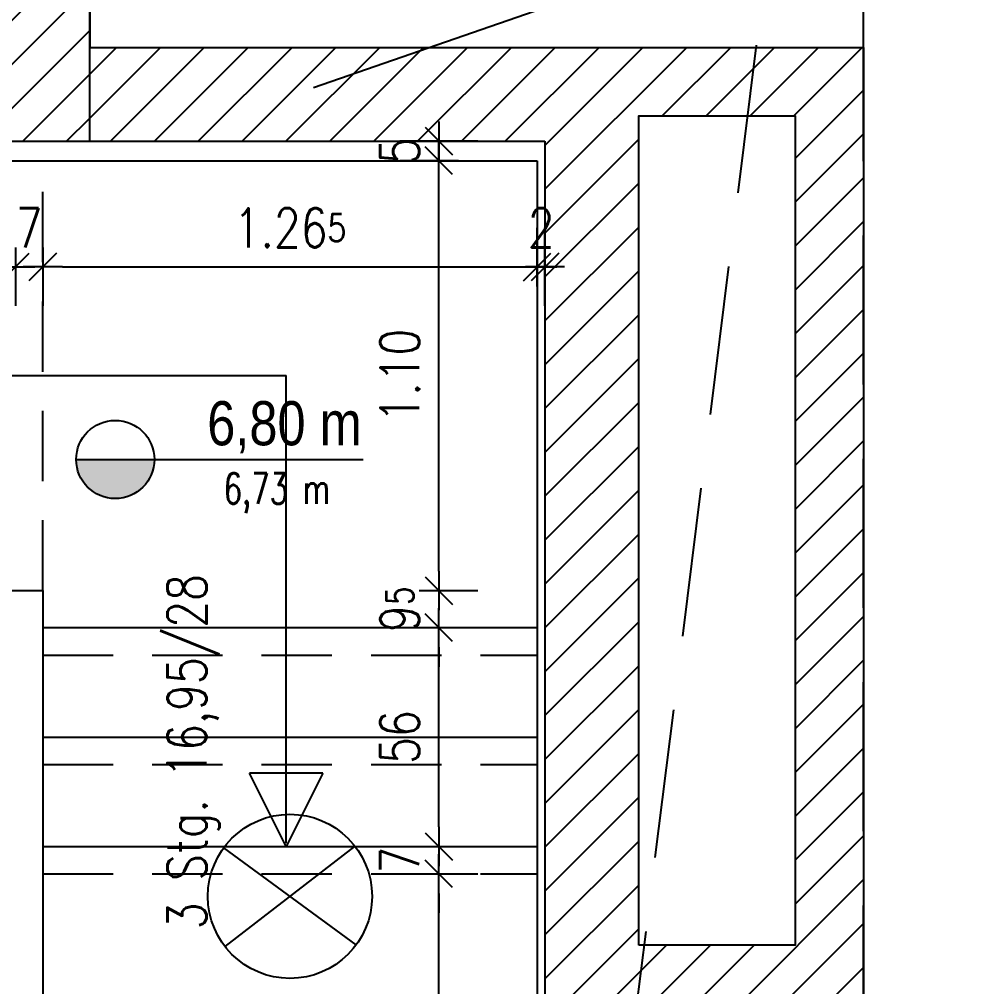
# Model space of a CAD drawing. Header units: metres. Extents: x 374 to 510, y -373 to -311.
# Drawn here: x 401.664 to 404.078, y -325.085 to -322.61 of the extents above; entities that cross this region are included whole.
import ezdxf
from ezdxf.enums import TextEntityAlignment as Align

# ---------------------------------------------------------------- set-up
doc = ezdxf.new("R2010")
doc.units = ezdxf.units.M
doc.header["$LTSCALE"] = 0.03
for name, pattern in [('AUSGEZOGEN', [0]), ('GESTRICHELT', [9, 6, -3]), ('STRICHLINIE', [19.05, 12.7, -6.35])]:
    doc.linetypes.add(name, pattern=pattern)
doc.layers.get('0').update_dxf_attribs({"linetype": 'CONTINUOUS'})
doc.layers.get('Defpoints').update_dxf_attribs({"linetype": 'CONTINUOUS'})
for name, color, linetype in [('A_aufzug', 3, 'CONTINUOUS'), ('A_höhen', 3, 'CONTINUOUS'), ('A_schraffur', 10, 'CONTINUOUS'), ('A_text', 5, 'CONTINUOUS'), ('A_TREPPE_NEU', 3, 'CONTINUOUS'), ('A_Tuer_neu', 1, 'CONTINUOUS'), ('A_verdeckt', 8, 'STRICHLINIE'), ('A_wände', 4, 'CONTINUOUS'), ('A_WÄNDE_NEU', 6, 'CONTINUOUS'), ('CKMA0002', 2, 'CONTINUOUS'), ('E__LEUCHTEN', 6, 'AUSGEZOGEN')]:
    doc.layers.add(name, color=color, linetype=linetype)
doc.styles.add('arial-n', font='ARIALN.TTF')
doc.styles.add('NORM', font='simplex.shx', dxfattribs={"width": 0.7, "bigfont": 'bigfont.shx'})
doc.styles.add('SIMPLEX', font='simplex.shx', dxfattribs={"width": 0.8, "height": 0.1})
doc.dimstyles.get("Standard").update_dxf_attribs({"dimtxt": 0.1, "dimasz": 0.05, "dimexe": 0.1, "dimexo": 0.0625, "dimgap": 0.05, "dimtad": 1, "dimdec": 3, "dimrnd": 0.0025, "dimzin": 0, "dimdsep": 46, "dimlunit": 3, "dimtxsty": 'SIMPLEX', "dimblk": 'DIMCROSS', "dimcen": 0.09, "dimdle": 0.025, "dimclrd": 1, "dimclre": 1, "dimclrt": 6, "dimadec": 0, "dimazin": 0, "dimtfac": 1, "dimtdec": 3, "dimtofl": 0, "dimtmove": 2, "dimatfit": 3, "dimldrblk": 'DIMCROSS', "dimfxl": 1, "dimtvp": 1, "dimtolj": 1, "dimtzin": 0, "dimarcsym": 0})

# ---------------------------------------------------------------- blocks, each defined once
blk = doc.blocks.new('Aufzug')
at = {"layer": 'A_aufzug', "linetype": 'Continuous'}
for p, q in [((2.74, -1.94), (2.74, 0.03)), ((-0.24, -1.94), (2.74, -1.94))]:
    blk.add_line(p, q, dxfattribs=at)
blk = doc.blocks.new('DIMCROSS')
at = {"linetype": 'ByBlock'}
blk.add_line((-0.707107, -0.707107), (0.707107, 0.707107), dxfattribs=at)
at = {"color": 0, "linetype": 'ByBlock'}
blk.add_line((-1, 0), (1, 0), dxfattribs=at)
blk = doc.blocks.new('*D118')
at = {"layer": 'CKMA0002', "color": 1, "linetype": 'Continuous', "lineweight": -2}
for p, q in [((403.8244, -319.9777), (403.8244, -319.7777)), ((401.8944, -319.8777), (403.7744, -319.8777))]:
    blk.add_line(p, q, dxfattribs=at)
at = {"layer": 'Defpoints', "color": 0, "linetype": 'Continuous'}
for p in [(403.8244, -319.8777), (401.8444, -321.4665), (403.8244, -322.7906)]:
    blk.add_point(p, dxfattribs=at)
at = {"layer": 'CKMA0002', "color": 1, "linetype": 'Continuous', "lineweight": -2, "xscale": 0.05, "yscale": 0.05, "zscale": 0.05, "rotation": 180}
blk.add_blockref('DIMCROSS', (401.8444, -319.8777), dxfattribs=at)
at = {"layer": 'CKMA0002', "color": 1, "linetype": 'Continuous', "lineweight": -2, "xscale": 0.05, "yscale": 0.05, "zscale": 0.05}
blk.add_blockref('DIMCROSS', (403.8244, -319.8777), dxfattribs=at)
at = {"layer": 'CKMA0002', "color": 3, "linetype": 'Continuous', "insert": (402.8344, -319.7777), "char_height": 0.1, "attachment_point": 5, "style": 'SIMPLEX'}
blk.add_mtext('\\A1;1.98{\\A1\\H0.7x\\S;}', dxfattribs=at)
blk = doc.blocks.new('*D120')
at = {"layer": 'CKMA0002', "color": 1, "linetype": 'Continuous', "lineweight": -2}
for p, q in [((403.0094, -320.2086), (403.0094, -320.0586)), ((398.9269, -320.1586), (402.9594, -320.1586))]:
    blk.add_line(p, q, dxfattribs=at)
at = {"layer": 'Defpoints', "color": 0, "linetype": 'Continuous'}
for p in [(403.0094, -320.1586), (398.8769, -323.2402), (403.0094, -324.0546)]:
    blk.add_point(p, dxfattribs=at)
at = {"layer": 'CKMA0002', "color": 1, "linetype": 'Continuous', "lineweight": -2, "xscale": 0.05, "yscale": 0.05, "zscale": 0.05, "rotation": 180}
blk.add_blockref('DIMCROSS', (398.8769, -320.1586), dxfattribs=at)
at = {"layer": 'CKMA0002', "color": 1, "linetype": 'Continuous', "lineweight": -2, "xscale": 0.05, "yscale": 0.05, "zscale": 0.05}
blk.add_blockref('DIMCROSS', (403.0094, -320.1586), dxfattribs=at)
at = {"layer": 'CKMA0002', "color": 3, "linetype": 'Continuous', "insert": (400.9431, -320.0586), "char_height": 0.1, "attachment_point": 5, "style": 'SIMPLEX'}
blk.add_mtext('\\A1;4.13{\\A1\\H0.7x\\S25;}', dxfattribs=at)
blk = doc.blocks.new('*D121')
at = {"layer": 'CKMA0002', "color": 1, "linetype": 'Continuous', "lineweight": -2}
for p, q in [((403.2494, -320.2086), (403.2494, -320.0586)), ((403.0594, -320.1586), (403.1994, -320.1586))]:
    blk.add_line(p, q, dxfattribs=at)
at = {"layer": 'Defpoints', "color": 0, "linetype": 'Continuous'}
for p in [(403.2494, -320.1586), (403.2494, -323.9269), (403.0094, -324.0546)]:
    blk.add_point(p, dxfattribs=at)
at = {"layer": 'CKMA0002', "color": 1, "linetype": 'Continuous', "lineweight": -2, "xscale": 0.05, "yscale": 0.05, "zscale": 0.05, "rotation": 180}
blk.add_blockref('DIMCROSS', (403.0094, -320.1586), dxfattribs=at)
at = {"layer": 'CKMA0002', "color": 1, "linetype": 'Continuous', "lineweight": -2, "xscale": 0.05, "yscale": 0.05, "zscale": 0.05}
blk.add_blockref('DIMCROSS', (403.2494, -320.1586), dxfattribs=at)
at = {"layer": 'CKMA0002', "color": 3, "linetype": 'Continuous', "insert": (403.1294, -320.0586), "char_height": 0.1, "attachment_point": 5, "style": 'SIMPLEX'}
blk.add_mtext('\\A1;24{\\A1\\H0.7x\\S;}', dxfattribs=at)
blk = doc.blocks.new('*D122')
at = {"layer": 'CKMA0002', "color": 1, "linetype": 'Continuous', "lineweight": -2}
for p, q in [((403.6494, -320.2086), (403.6494, -320.0586)), ((403.2994, -320.1586), (403.5994, -320.1586))]:
    blk.add_line(p, q, dxfattribs=at)
at = {"layer": 'Defpoints', "color": 0, "linetype": 'Continuous'}
for p in [(403.6494, -320.1586), (403.6494, -323.7514), (403.2494, -323.9269)]:
    blk.add_point(p, dxfattribs=at)
at = {"layer": 'CKMA0002', "color": 1, "linetype": 'Continuous', "lineweight": -2, "xscale": 0.05, "yscale": 0.05, "zscale": 0.05, "rotation": 180}
blk.add_blockref('DIMCROSS', (403.2494, -320.1586), dxfattribs=at)
at = {"layer": 'CKMA0002', "color": 1, "linetype": 'Continuous', "lineweight": -2, "xscale": 0.05, "yscale": 0.05, "zscale": 0.05}
blk.add_blockref('DIMCROSS', (403.6494, -320.1586), dxfattribs=at)
at = {"layer": 'CKMA0002', "color": 3, "linetype": 'Continuous', "insert": (403.4494, -320.0586), "char_height": 0.1, "attachment_point": 5, "style": 'SIMPLEX'}
blk.add_mtext('\\A1;40{\\A1\\H0.7x\\S;}', dxfattribs=at)
blk = doc.blocks.new('*D123')
at = {"layer": 'CKMA0002', "color": 1, "linetype": 'Continuous', "lineweight": -2}
for p, q in [((403.8244, -320.2086), (403.8244, -320.0586)), ((403.5994, -320.1586), (403.5494, -320.1586)), ((403.8744, -320.1586), (403.9244, -320.1586))]:
    blk.add_line(p, q, dxfattribs=at)
at = {"layer": 'Defpoints', "color": 0, "linetype": 'Continuous'}
for p in [(403.8244, -320.1586), (403.8244, -323.6886), (403.6494, -323.7514)]:
    blk.add_point(p, dxfattribs=at)
at = {"layer": 'CKMA0002', "color": 1, "linetype": 'Continuous', "lineweight": -2, "xscale": 0.05, "yscale": 0.05, "zscale": 0.05}
blk.add_blockref('DIMCROSS', (403.6494, -320.1586), dxfattribs=at)
at = {"layer": 'CKMA0002', "color": 1, "linetype": 'Continuous', "lineweight": -2, "xscale": 0.05, "yscale": 0.05, "zscale": 0.05, "rotation": 180}
blk.add_blockref('DIMCROSS', (403.8244, -320.1586), dxfattribs=at)
at = {"layer": 'CKMA0002', "color": 3, "linetype": 'Continuous', "insert": (403.7369, -320.0586), "char_height": 0.1, "attachment_point": 5, "style": 'SIMPLEX'}
blk.add_mtext('\\A1;17{\\A1\\H0.7x\\S5;}', dxfattribs=at)
blk = doc.blocks.new('*D124')
at = {"layer": 'CKMA0002', "color": 1, "linetype": 'Continuous', "lineweight": -2}
for p, q in [((406.3964, -320.2586), (406.3964, -320.0586)), ((403.8744, -320.1586), (406.3464, -320.1586))]:
    blk.add_line(p, q, dxfattribs=at)
at = {"layer": 'Defpoints', "color": 0, "linetype": 'Continuous'}
for p in [(406.3964, -320.1586), (406.3964, -322.3947), (403.8244, -323.6886)]:
    blk.add_point(p, dxfattribs=at)
at = {"layer": 'CKMA0002', "color": 1, "linetype": 'Continuous', "lineweight": -2, "xscale": 0.05, "yscale": 0.05, "zscale": 0.05, "rotation": 180}
blk.add_blockref('DIMCROSS', (403.8244, -320.1586), dxfattribs=at)
at = {"layer": 'CKMA0002', "color": 1, "linetype": 'Continuous', "lineweight": -2, "xscale": 0.05, "yscale": 0.05, "zscale": 0.05}
blk.add_blockref('DIMCROSS', (406.3964, -320.1586), dxfattribs=at)
at = {"layer": 'CKMA0002', "color": 3, "linetype": 'Continuous', "insert": (405.1104, -320.0586), "char_height": 0.1, "attachment_point": 5, "style": 'SIMPLEX'}
blk.add_mtext('\\A1;2.57{\\A1\\H0.7x\\S25;}', dxfattribs=at)
blk = doc.blocks.new('*D133')
at = {"layer": 'CKMA0002', "color": 1, "linetype": 'Continuous', "lineweight": -2}
for p, q in [((397.4297, -324.9284), (397.4297, -324.8784)), ((397.4797, -324.9784), (397.3297, -324.9784)), ((397.4297, -325.2034), (397.4297, -325.2534))]:
    blk.add_line(p, q, dxfattribs=at)
at = {"layer": 'Defpoints', "color": 0, "linetype": 'Continuous'}
for p in [(397.4297, -324.9784), (403.4846, -324.9784), (403.4821, -325.1534)]:
    blk.add_point(p, dxfattribs=at)
at = {"layer": 'CKMA0002', "color": 1, "linetype": 'Continuous', "lineweight": -2, "xscale": 0.05, "yscale": 0.05, "zscale": 0.05}
for p, rotation in [((397.4297, -324.9784), 270), ((397.4297, -325.1534), 90)]:
    blk.add_blockref('DIMCROSS', p, dxfattribs=dict(at, rotation=rotation))
at = {"layer": 'CKMA0002', "color": 3, "linetype": 'Continuous', "insert": (397.3297, -325.0659), "char_height": 0.1, "attachment_point": 5, "rotation": 90, "style": 'SIMPLEX'}
blk.add_mtext('\\A1;17{\\A1\\H0.7x\\S5;}', dxfattribs=at)
blk = doc.blocks.new('*D134')
at = {"layer": 'CKMA0002', "color": 1, "linetype": 'Continuous', "lineweight": -2}
for p, q in [((397.4797, -322.8563), (397.3297, -322.8563)), ((397.4297, -324.9284), (397.4297, -322.9063))]:
    blk.add_line(p, q, dxfattribs=at)
at = {"layer": 'Defpoints', "color": 0, "linetype": 'Continuous'}
for p in [(397.4297, -322.8563), (403.4846, -322.8563), (403.4846, -324.9784)]:
    blk.add_point(p, dxfattribs=at)
at = {"layer": 'CKMA0002', "color": 1, "linetype": 'Continuous', "lineweight": -2, "xscale": 0.05, "yscale": 0.05, "zscale": 0.05}
for p, rotation in [((397.4297, -322.8563), 90), ((397.4297, -324.9784), 270)]:
    blk.add_blockref('DIMCROSS', p, dxfattribs=dict(at, rotation=rotation))
at = {"layer": 'CKMA0002', "color": 3, "linetype": 'Continuous', "insert": (397.3297, -323.9174), "char_height": 0.1, "attachment_point": 5, "rotation": 90, "style": 'SIMPLEX'}
blk.add_mtext('\\A1;2.12{\\A1\\H0.7x\\S25;}', dxfattribs=at)
blk = doc.blocks.new('*D135')
at = {"layer": 'CKMA0002', "color": 1, "linetype": 'Continuous', "lineweight": -2}
for p, q in [((397.5297, -322.6813), (397.3297, -322.6813)), ((397.4297, -322.8563), (397.4297, -322.8563)), ((397.4297, -322.8563), (397.4297, -322.8563))]:
    blk.add_line(p, q, dxfattribs=at)
at = {"layer": 'Defpoints', "color": 0, "linetype": 'Continuous'}
for p in [(397.4297, -322.6813), (403.4846, -322.6813), (403.4846, -322.8563)]:
    blk.add_point(p, dxfattribs=at)
at = {"layer": 'CKMA0002', "color": 1, "linetype": 'Continuous', "lineweight": -2, "xscale": 0.05, "yscale": 0.05, "zscale": 0.05}
for p, rotation in [((397.4297, -322.6813), 270), ((397.4297, -322.8563), 90)]:
    blk.add_blockref('DIMCROSS', p, dxfattribs=dict(at, rotation=rotation))
at = {"layer": 'CKMA0002', "color": 3, "linetype": 'Continuous', "insert": (397.3297, -322.7688), "char_height": 0.1, "attachment_point": 5, "rotation": 90, "style": 'SIMPLEX'}
blk.add_mtext('\\A1;17{\\A1\\H0.7x\\S5;}', dxfattribs=at)
blk = doc.blocks.new('Höhenquote')
at = {"layer": 'A_höhen'}
blk.add_hatch(color=1, dxfattribs=at).paths.add_polyline_path([(-3.8579, -99.3249, 1), (-3.6579, -99.3249)])
at = {"layer": 'A_höhen', "color": 1}
blk.add_line((-3.8579, -99.3249), (-3.124, -99.3249), dxfattribs=at)
blk.add_circle((-3.7579, -99.3249), 0.1, dxfattribs=at)
at = {"layer": 'A_höhen', "color": 1, "style": 'arial-n', "flags": 4}
blk.add_attdef('OKF', text='', height=0.1129, dxfattribs=at).set_placement((-3.415, -99.2321), align=Align.MIDDLE_CENTER)
at = {"layer": 'A_höhen', "color": 1, "style": 'NORM', "width": 0.7, "flags": 4}
blk.add_attdef('OKR', text='', height=0.0784, dxfattribs=at).set_placement((-3.4053, -99.3992), align=Align.MIDDLE_CENTER)
blk = doc.blocks.new('*D158')
at = {"layer": 'CKMA0002', "color": 1, "lineweight": -2}
for p, q in [((402.6878, -324.7963), (402.8378, -324.7963)), ((402.7378, -325.5864), (402.7378, -324.8463))]:
    blk.add_line(p, q, dxfattribs=at)
at = {"layer": 'Defpoints', "color": 0}
for p in [(402.6548, -324.7963), (402.7378, -324.7963), (401.7244, -325.6364)]:
    blk.add_point(p, dxfattribs=at)
at = {"layer": 'CKMA0002', "color": 1, "lineweight": -2, "xscale": 0.05, "yscale": 0.05, "zscale": 0.05}
for p, rotation in [((402.7378, -324.7963), 90), ((402.7378, -325.6364), 270)]:
    blk.add_blockref('DIMCROSS', p, dxfattribs=dict(at, rotation=rotation))
at = {"layer": 'CKMA0002', "color": 3, "insert": (402.6378, -325.2164), "char_height": 0.1, "attachment_point": 5, "rotation": 90, "style": 'SIMPLEX'}
blk.add_mtext('\\A1;84{\\A1\\H0.7x\\S;}', dxfattribs=at)
blk = doc.blocks.new('*D159')
at = {"layer": 'CKMA0002', "color": 1, "lineweight": -2}
for p, q in [((402.7378, -324.6763), (402.7378, -324.6263)), ((402.6878, -324.7263), (402.8378, -324.7263)), ((402.7378, -324.8463), (402.7378, -324.8963))]:
    blk.add_line(p, q, dxfattribs=at)
at = {"layer": 'Defpoints', "color": 0}
for p in [(402.6548, -324.7263), (402.7378, -324.7263), (402.6548, -324.7963)]:
    blk.add_point(p, dxfattribs=at)
at = {"layer": 'CKMA0002', "color": 1, "lineweight": -2, "xscale": 0.05, "yscale": 0.05, "zscale": 0.05}
for p, rotation in [((402.7378, -324.7263), 270), ((402.7378, -324.7963), 90)]:
    blk.add_blockref('DIMCROSS', p, dxfattribs=dict(at, rotation=rotation))
at = {"layer": 'CKMA0002', "color": 3, "insert": (402.6378, -324.7613), "char_height": 0.1, "attachment_point": 5, "rotation": 90, "style": 'SIMPLEX'}
blk.add_mtext('\\A1;7{\\A1\\H0.7x\\S;}', dxfattribs=at)
blk = doc.blocks.new('*D160')
at = {"layer": 'CKMA0002', "color": 1, "lineweight": -2}
for p, q in [((402.6878, -324.1663), (402.8378, -324.1663)), ((402.7378, -324.6763), (402.7378, -324.2163))]:
    blk.add_line(p, q, dxfattribs=at)
at = {"layer": 'Defpoints', "color": 0}
for p in [(402.6548, -324.1663), (402.7378, -324.1663), (402.6548, -324.7263)]:
    blk.add_point(p, dxfattribs=at)
at = {"layer": 'CKMA0002', "color": 1, "lineweight": -2, "xscale": 0.05, "yscale": 0.05, "zscale": 0.05}
for p, rotation in [((402.7378, -324.1663), 90), ((402.7378, -324.7263), 270)]:
    blk.add_blockref('DIMCROSS', p, dxfattribs=dict(at, rotation=rotation))
at = {"layer": 'CKMA0002', "color": 3, "insert": (402.6378, -324.4463), "char_height": 0.1, "attachment_point": 5, "rotation": 90, "style": 'SIMPLEX'}
blk.add_mtext('\\A1;56{\\A1\\H0.7x\\S;}', dxfattribs=at)
blk = doc.blocks.new('*D161')
at = {"layer": 'CKMA0002', "color": 1, "lineweight": -2}
for p, q in [((402.7378, -324.0214), (402.7378, -323.9714)), ((402.6878, -324.0714), (402.8378, -324.0714)), ((402.7378, -324.2163), (402.7378, -324.2663))]:
    blk.add_line(p, q, dxfattribs=at)
at = {"layer": 'Defpoints', "color": 0}
for p in [(401.7244, -324.0714), (402.7378, -324.0714), (402.6548, -324.1663)]:
    blk.add_point(p, dxfattribs=at)
at = {"layer": 'CKMA0002', "color": 1, "lineweight": -2, "xscale": 0.05, "yscale": 0.05, "zscale": 0.05}
for p, rotation in [((402.7378, -324.0714), 270), ((402.7378, -324.1663), 90)]:
    blk.add_blockref('DIMCROSS', p, dxfattribs=dict(at, rotation=rotation))
at = {"layer": 'CKMA0002', "color": 3, "insert": (402.6378, -324.1188), "char_height": 0.1, "attachment_point": 5, "rotation": 90, "style": 'SIMPLEX'}
blk.add_mtext('\\A1;9{\\A1\\H0.7x\\S5;}', dxfattribs=at)
blk = doc.blocks.new('*D162')
at = {"layer": 'CKMA0002', "color": 1, "lineweight": -2}
for p, q in [((402.7878, -322.9714), (402.6378, -322.9714)), ((402.7378, -324.0214), (402.7378, -323.0214))]:
    blk.add_line(p, q, dxfattribs=at)
at = {"layer": 'Defpoints', "color": 0}
for p in [(402.7378, -322.9714), (402.7956, -322.9714), (401.7244, -324.0714)]:
    blk.add_point(p, dxfattribs=at)
at = {"layer": 'CKMA0002', "color": 1, "lineweight": -2, "xscale": 0.05, "yscale": 0.05, "zscale": 0.05}
for p, rotation in [((402.7378, -322.9714), 90), ((402.7378, -324.0714), 270)]:
    blk.add_blockref('DIMCROSS', p, dxfattribs=dict(at, rotation=rotation))
at = {"layer": 'CKMA0002', "color": 3, "insert": (402.6378, -323.5214), "char_height": 0.1, "attachment_point": 5, "rotation": 90, "style": 'SIMPLEX'}
blk.add_mtext('\\A1;1.10{\\A1\\H0.7x\\S;}', dxfattribs=at)
blk = doc.blocks.new('*D163')
at = {"layer": 'CKMA0002', "color": 1, "lineweight": -2}
for p, q in [((402.8378, -322.9213), (402.6378, -322.9213)), ((402.7378, -322.9714), (402.7378, -322.9714)), ((402.7378, -322.9714), (402.7378, -322.9714))]:
    blk.add_line(p, q, dxfattribs=at)
at = {"layer": 'Defpoints', "color": 0}
for p in [(402.7378, -322.9213), (402.8378, -322.9213), (402.7956, -322.9714)]:
    blk.add_point(p, dxfattribs=at)
at = {"layer": 'CKMA0002', "color": 1, "lineweight": -2, "xscale": 0.05, "yscale": 0.05, "zscale": 0.05}
for p, rotation in [((402.7378, -322.9213), 270), ((402.7378, -322.9714), 90)]:
    blk.add_blockref('DIMCROSS', p, dxfattribs=dict(at, rotation=rotation))
at = {"layer": 'CKMA0002', "color": 3, "insert": (402.6378, -322.9464), "char_height": 0.1, "attachment_point": 5, "rotation": 90, "style": 'SIMPLEX'}
blk.add_mtext('\\A1;5{\\A1\\H0.7x\\S;}', dxfattribs=at)
blk = doc.blocks.new('*D172')
at = {"layer": 'CKMA0002', "color": 1, "lineweight": -2}
for p, q in [((401.6544, -323.1932), (401.6544, -323.3432)), ((400.3044, -323.2432), (401.6044, -323.2432))]:
    blk.add_line(p, q, dxfattribs=at)
at = {"layer": 'Defpoints', "color": 0}
for p in [(400.2544, -323.1932), (401.6544, -323.1932), (401.6544, -323.2432)]:
    blk.add_point(p, dxfattribs=at)
at = {"layer": 'CKMA0002', "color": 1, "lineweight": -2, "xscale": 0.05, "yscale": 0.05, "zscale": 0.05, "rotation": 180}
blk.add_blockref('DIMCROSS', (400.2544, -323.2432), dxfattribs=at)
at = {"layer": 'CKMA0002', "color": 1, "lineweight": -2, "xscale": 0.05, "yscale": 0.05, "zscale": 0.05}
blk.add_blockref('DIMCROSS', (401.6544, -323.2432), dxfattribs=at)
at = {"layer": 'CKMA0002', "color": 3, "insert": (400.9544, -323.1432), "char_height": 0.1, "attachment_point": 5, "style": 'SIMPLEX'}
blk.add_mtext('\\A1;1.40{\\A1\\H0.7x\\S;}', dxfattribs=at)
blk = doc.blocks.new('*D173')
at = {"layer": 'CKMA0002', "color": 1, "lineweight": -2}
for p, q in [((401.7244, -323.1932), (401.7244, -323.3432)), ((401.6044, -323.2432), (401.5544, -323.2432)), ((401.7744, -323.2432), (401.8244, -323.2432))]:
    blk.add_line(p, q, dxfattribs=at)
at = {"layer": 'Defpoints', "color": 0}
for p in [(401.6544, -323.1932), (401.7244, -323.1932), (401.7244, -323.2432)]:
    blk.add_point(p, dxfattribs=at)
at = {"layer": 'CKMA0002', "color": 1, "lineweight": -2, "xscale": 0.05, "yscale": 0.05, "zscale": 0.05}
blk.add_blockref('DIMCROSS', (401.6544, -323.2432), dxfattribs=at)
at = {"layer": 'CKMA0002', "color": 1, "lineweight": -2, "xscale": 0.05, "yscale": 0.05, "zscale": 0.05, "rotation": 180}
blk.add_blockref('DIMCROSS', (401.7244, -323.2432), dxfattribs=at)
at = {"layer": 'CKMA0002', "color": 3, "insert": (401.6894, -323.1432), "char_height": 0.1, "attachment_point": 5, "style": 'SIMPLEX'}
blk.add_mtext('\\A1;7{\\A1\\H0.7x\\S;}', dxfattribs=at)
blk = doc.blocks.new('*D174')
at = {"layer": 'CKMA0002', "color": 1, "lineweight": -2}
for p, q in [((402.9894, -323.2932), (402.9894, -323.1432)), ((401.7744, -323.2432), (402.9394, -323.2432))]:
    blk.add_line(p, q, dxfattribs=at)
at = {"layer": 'Defpoints', "color": 0}
for p in [(401.7244, -323.1932), (402.9894, -323.2432), (402.9894, -323.3119)]:
    blk.add_point(p, dxfattribs=at)
at = {"layer": 'CKMA0002', "color": 1, "lineweight": -2, "xscale": 0.05, "yscale": 0.05, "zscale": 0.05, "rotation": 180}
blk.add_blockref('DIMCROSS', (401.7244, -323.2432), dxfattribs=at)
at = {"layer": 'CKMA0002', "color": 1, "lineweight": -2, "xscale": 0.05, "yscale": 0.05, "zscale": 0.05}
blk.add_blockref('DIMCROSS', (402.9894, -323.2432), dxfattribs=at)
at = {"layer": 'CKMA0002', "color": 3, "insert": (402.3569, -323.1432), "char_height": 0.1, "attachment_point": 5, "style": 'SIMPLEX'}
blk.add_mtext('\\A1;1.26{\\A1\\H0.7x\\S5;}', dxfattribs=at)
blk = doc.blocks.new('*D175')
at = {"layer": 'CKMA0002', "color": 1, "lineweight": -2}
for p, q in [((403.0094, -323.3432), (403.0094, -323.1432)), ((402.9894, -323.2432), (402.9894, -323.2432)), ((402.9894, -323.2432), (402.9894, -323.2432))]:
    blk.add_line(p, q, dxfattribs=at)
at = {"layer": 'Defpoints', "color": 0}
for p in [(403.0094, -323.2432), (402.9894, -323.3119), (403.0094, -323.3432)]:
    blk.add_point(p, dxfattribs=at)
at = {"layer": 'CKMA0002', "color": 1, "lineweight": -2, "xscale": 0.05, "yscale": 0.05, "zscale": 0.05}
blk.add_blockref('DIMCROSS', (402.9894, -323.2432), dxfattribs=at)
at = {"layer": 'CKMA0002', "color": 1, "lineweight": -2, "xscale": 0.05, "yscale": 0.05, "zscale": 0.05, "rotation": 180}
blk.add_blockref('DIMCROSS', (403.0094, -323.2432), dxfattribs=at)
at = {"layer": 'CKMA0002', "color": 3, "insert": (402.9994, -323.1432), "char_height": 0.1, "attachment_point": 5, "style": 'SIMPLEX'}
blk.add_mtext('\\A1;2{\\A1\\H0.7x\\S;}', dxfattribs=at)
blk = doc.blocks.new('I539')
for p, q in [((-1.2, -0.9), (1.2, 0.9)), ((-1.2, 0.9), (1.2, -0.9))]:
    blk.add_line(p, q)
blk.add_circle((0, 0), 1.5)

msp = doc.modelspace()

# ---------------------------------------------------------------- hatches: boundary and pattern name
at = {"layer": 'A_schraffur', "linetype": 'Continuous'}
h = msp.add_hatch(dxfattribs=at)
h.set_pattern_fill('ANSI31', color=256, scale=0.025, style=0)
h.paths.add_polyline_path([(401.60436, -322.64579), (401.60436, -322.68134), (398.87686, -322.68134), (398.87685, -322.92134), (401.71117, -322.92134)])
h.paths.add_polyline_path([(401.84435, -322.1079), (401.60436, -322.1079), (401.60436, -322.64579), (401.71117, -322.92134), (401.84435, -322.92134)])
h.paths.add_polyline_path([(401.84435, -320.85841), (401.60436, -320.85841), (401.60436, -320.98134), (401.60436, -320.98134), (401.60436, -321.2079), (401.84435, -321.2079)])
h = msp.add_hatch(dxfattribs=at)
h.set_pattern_fill('ANSI31', color=256, scale=0.025, style=0)
h.paths.add_polyline_path([(403.82435, -322.68134), (401.84435, -322.68134), (401.84435, -322.92134), (403.00935, -322.92134), (403.00935, -325.15341), (403.64935, -325.15341), (403.64935, -325.40341), (403.82435, -325.40341)])
h.paths.add_polyline_path([(403.24935, -322.85634), (403.64935, -322.85634), (403.64935, -324.97841), (403.24935, -324.97841)], flags=16)
h.paths.add_polyline_path([(403.82435, -326.53841), (403.11325, -326.53841), (403.21016, -326.78841), (403.82435, -326.78841)])
h.paths.add_polyline_path([(403.11325, -326.53841), (403.00935, -326.53841), (403.00935, -326.78841), (403.21016, -326.78841)])

# ---------------------------------------------------------------- linework, layer by layer
at = {"layer": 'A_text'}
msp.add_line((403.52238, -322.40178), (402.41737, -322.78499), dxfattribs=at)
at = {"layer": 'A_TREPPE_NEU', "color": 10}
for p, q in [((399.08436, -322.97133), (402.98935, -322.97138)), ((400.18436, -324.07134), (401.72436, -324.07136)), ((401.72436, -324.16634), (402.98935, -324.16634)), ((401.72436, -324.44634), (402.98935, -324.44634)), ((401.72436, -324.72634), (402.98935, -324.72634))]:
    msp.add_line(p, q, dxfattribs=at)
at = {"layer": 'A_TREPPE_NEU', "color": 1, "linetype": 'GESTRICHELT'}
for p, q in [((401.72436, -324.07136), (401.72438, -322.97136)), ((401.72436, -324.23634), (402.98935, -324.23634)), ((401.72436, -324.51634), (402.98935, -324.51634)), ((401.72436, -324.79634), (402.98935, -324.79634))]:
    msp.add_line(p, q, dxfattribs=at)
at = {"layer": 'A_TREPPE_NEU', "color": 10, "linetype": 'Continuous'}
for p, q in [((402.98935, -322.97138), (402.98936, -326.73633)), ((401.72436, -324.07136), (401.72437, -325.63637))]:
    msp.add_line(p, q, dxfattribs=at)
at = {"layer": 'A_TREPPE_NEU', "color": 1}
for p in [(399.63437, -323.52132), (402.34686, -324.71819)]:
    msp.add_line(p, (402.34686, -323.52135), dxfattribs=at)
at = {"layer": 'A_TREPPE_NEU', "color": 1, "linetype": 'Continuous'}
for p, q in [((402.34686, -324.72634), (402.25311, -324.53884)), ((402.44061, -324.53884), (402.25311, -324.53884)), ((402.44061, -324.53884), (402.34686, -324.72634))]:
    msp.add_line(p, q, dxfattribs=at)
at = {"layer": 'A_verdeckt'}
msp.add_line((403.00935, -327.02333), (403.73605, -321.18498), dxfattribs=at)
msp.add_lwpolyline([(403.82435, -326.40135), (403.82435, -320.65134), (401.60436, -320.65134), (401.60436, -322.92134), (403.00935, -322.92134), (403.00935, -327.02333), (403.82435, -327.02333)], close=True, dxfattribs=at)
at = {"layer": 'A_WÄNDE_NEU'}
for p, q in [((398.87685, -322.92134), (403.00935, -322.92134)), ((403.00935, -322.92134), (403.00935, -325.15341))]:
    msp.add_line(p, q, dxfattribs=at)
for points in [[(398.87686, -322.68134), (401.60436, -322.68134), (401.60436, -322.1079), (401.84435, -322.1079), (401.84435, -322.68134), (403.82435, -322.68134), (403.82435, -325.40341), (403.64935, -325.40341)], [(403.24935, -324.97841), (403.24935, -322.85634), (403.64935, -322.85634), (403.64935, -324.97841), (403.24935, -324.97841)]]:
    msp.add_lwpolyline(points, dxfattribs=at)

# ---------------------------------------------------------------- block references
at = {"layer": 'A_Tuer_neu'}
ref = msp.add_blockref('Höhenquote', (405.66778, -224.41106), dxfattribs=at)
ref.add_attrib('OKF', '6,80 m', dxfattribs={"layer": 'A_höhen', "color": 1, "height": 0.112896, "style": 'arial-n'}).set_placement((402.34279, -323.64316), align=Align.MIDDLE_CENTER)
ref.add_attrib('OKR', '6,73 m', dxfattribs={"layer": 'A_höhen', "color": 1, "height": 0.0784, "style": 'NORM', "width": 0.7}).set_placement((402.32364, -323.81028), align=Align.MIDDLE_CENTER)
at = {"layer": 'A_wände'}
msp.add_blockref('Aufzug', (399.10436, -320.98134), dxfattribs=at)
at = {"layer": 'E__LEUCHTEN', "color": 7, "xscale": 0.1399999999994453, "yscale": 0.1399999999994179, "zscale": 0.14, "rotation": 180.7397457354807}
msp.add_blockref('I539', (402.35686, -324.85387), dxfattribs=at)

# ---------------------------------------------------------------- texts
at = {"layer": 'A_TREPPE_NEU', "color": 1, "linetype": 'Continuous', "insert": (402.04334, -324.938), "char_height": 0.1, "width": 1.6932, "attachment_point": 1, "rotation": 90, "style": 'SIMPLEX'}
msp.add_mtext('3 Stg. 16,95/28', dxfattribs=at)

# ---------------------------------------------------------------- dimensions: what is measured, and where the dimension line sits
at = {"layer": 'CKMA0002', "linetype": 'Continuous'}
for base, p1, p2, text, override, picture, middle in [((403.82435, -319.87769), (401.84435, -321.46654), (403.82435, -322.79062), '1.98{\\A1\\H0.7x\\S;}', {"dimexo": 2.812931, "dimse1": 1, "dimclrt": 3, "dimtix": 1}, '*D118', (402.83435, -319.77769)), ((403.00935, -320.15864), (398.87685, -323.24018), (403.00935, -324.05463), '4.13{\\A1\\H0.7x\\S25;}', {"dimexo": 3.845989, "dimse1": 1, "dimclrt": 3, "dimtix": 1}, '*D120', (400.9431, -320.05864)), ((403.24935, -320.15864), (403.00935, -324.05463), (403.24935, -323.92689), '24{\\A1\\H0.7x\\S;}', {"dimexo": 3.718242, "dimse1": 1, "dimclrt": 3, "dimtix": 1}, '*D121', (403.12935, -320.05864)), ((403.64935, -320.15864), (403.24935, -323.92689), (403.64935, -323.75139), '40{\\A1\\H0.7x\\S;}', {"dimexo": 3.542748, "dimse1": 1, "dimclrt": 3, "dimtix": 1}, '*D122', (403.44935, -320.05864)), ((403.82435, -320.15864), (403.64935, -323.75139), (403.82435, -323.68865), '17{\\A1\\H0.7x\\S5;}', {"dimexo": 3.480002, "dimse1": 1, "dimclrt": 3, "dimtix": 1}, '*D123', (403.73685, -320.05864)), ((406.39639, -320.15864), (403.82435, -323.68865), (406.39639, -322.39474), '2.57{\\A1\\H0.7x\\S25;}', {"dimexo": 2.136095, "dimse1": 1, "dimclrt": 3, "dimtix": 1}, '*D124', (405.11037, -320.05864))]:
    dim = msp.add_linear_dim(base=base, p1=p1, p2=p2, text=text, dimstyle='Standard', override=override, dxfattribs=at)
    dim.commit()
    dim.dimension.update_dxf_attribs({"geometry": picture, "text_midpoint": middle})
for base, p1, p2, text, override, picture, middle in [((397.42968, -322.68134), (403.48462, -322.85634), (403.48462, -322.68134), '17{\\A1\\H0.7x\\S5;}', {"dimexo": 5.95494, "dimse1": 1, "dimclrt": 3, "dimtix": 1}, '*D135', (397.32968, -322.76884)), ((397.42968, -322.85634), (403.48462, -324.97841), (403.48462, -322.85634), '2.12{\\A1\\H0.7x\\S25;}', {"dimexo": 6.00494, "dimse1": 1, "dimclrt": 3, "dimtix": 1}, '*D134', (397.32968, -323.91737)), ((397.42968, -324.97841), (403.48213, -325.15341), (403.48462, -324.97841), '17{\\A1\\H0.7x\\S5;}', {"dimexo": 6.00494, "dimse1": 1, "dimclrt": 3, "dimtix": 1}, '*D133', (397.32968, -325.06591))]:
    dim = msp.add_linear_dim(base=base, p1=p1, p2=p2, angle=90, text=text, dimstyle='Standard', override=override, dxfattribs=at)
    dim.commit()
    dim.dimension.update_dxf_attribs({"geometry": picture, "text_midpoint": middle})
at = {"layer": 'CKMA0002'}
for base, p1, p2, text, override, picture, middle in [((402.73783, -322.92134), (402.79561, -322.97138), (402.83783, -322.92134), '5{\\A1\\H0.7x\\S;}', {"dimexo": 0, "dimse1": 1, "dimclrt": 3, "dimtix": 1}, '*D163', (402.63783, -322.94636)), ((402.73783, -322.97138), (401.72436, -324.07136), (402.79561, -322.97138), '1.10{\\A1\\H0.7x\\S;}', {"dimexo": 0.007777, "dimse1": 1, "dimclrt": 3, "dimtix": 1}, '*D162', (402.63783, -323.52137)), ((402.73783, -324.07136), (402.65482, -324.16634), (401.72436, -324.07136), '9{\\A1\\H0.7x\\S5;}', {"dimexo": 0.963466, "dimse1": 1, "dimclrt": 3, "dimtix": 1}, '*D161', (402.63783, -324.11885)), ((402.73783, -324.16634), (402.65481, -324.72634), (402.65482, -324.16634), '56{\\A1\\H0.7x\\S;}', {"dimexo": 0.033014, "dimse1": 1, "dimclrt": 3, "dimtix": 1}, '*D160', (402.63783, -324.44634)), ((402.73783, -324.72634), (402.65481, -324.79634), (402.65481, -324.72634), '7{\\A1\\H0.7x\\S;}', {"dimexo": 0.033017, "dimse1": 1, "dimclrt": 3, "dimtix": 1}, '*D159', (402.63783, -324.76134)), ((402.73783, -324.79634), (401.72437, -325.63637), (402.65481, -324.79634), '84{\\A1\\H0.7x\\S;}', {"dimexo": 0.033017, "dimse1": 1, "dimclrt": 3, "dimtix": 1}, '*D158', (402.63783, -325.21635))]:
    dim = msp.add_linear_dim(base=base, p1=p1, p2=p2, angle=90, text=text, dimstyle='Standard', override=override, dxfattribs=at)
    dim.commit()
    dim.dimension.update_dxf_attribs({"geometry": picture, "text_midpoint": middle})
for base, p1, p2, text, override, picture, middle in [((401.65436, -323.24316), (400.25436, -323.19316), (401.65436, -323.19316), '1.40{\\A1\\H0.7x\\S;}', {"dimexo": 1.76585e-12, "dimse1": 1, "dimclrt": 3, "dimtix": 1}, '*D172', (400.95436, -323.14316)), ((401.72438, -323.24316), (401.65436, -323.19316), (401.72438, -323.19316), '7{\\A1\\H0.7x\\S;}', {"dimexo": 1.76455e-12, "dimse1": 1, "dimclrt": 3, "dimtix": 1}, '*D173', (401.68937, -323.14316)), ((402.98935, -323.24316), (401.72438, -323.19316), (402.98935, -323.31193), '1.26{\\A1\\H0.7x\\S5;}', {"dimexo": 0.018765, "dimse1": 1, "dimclrt": 3, "dimtix": 1}, '*D174', (402.35686, -323.14316)), ((403.00935, -323.24316), (402.98935, -323.31193), (403.00935, -323.34316), '2{\\A1\\H0.7x\\S;}', {"dimexo": 0, "dimse1": 1, "dimclrt": 3, "dimtix": 1}, '*D175', (402.99935, -323.14316))]:
    dim = msp.add_linear_dim(base=base, p1=p1, p2=p2, text=text, dimstyle='Standard', override=override, dxfattribs=at)
    dim.commit()
    dim.dimension.update_dxf_attribs({"geometry": picture, "text_midpoint": middle})

doc.saveas('drawing.dxf')
